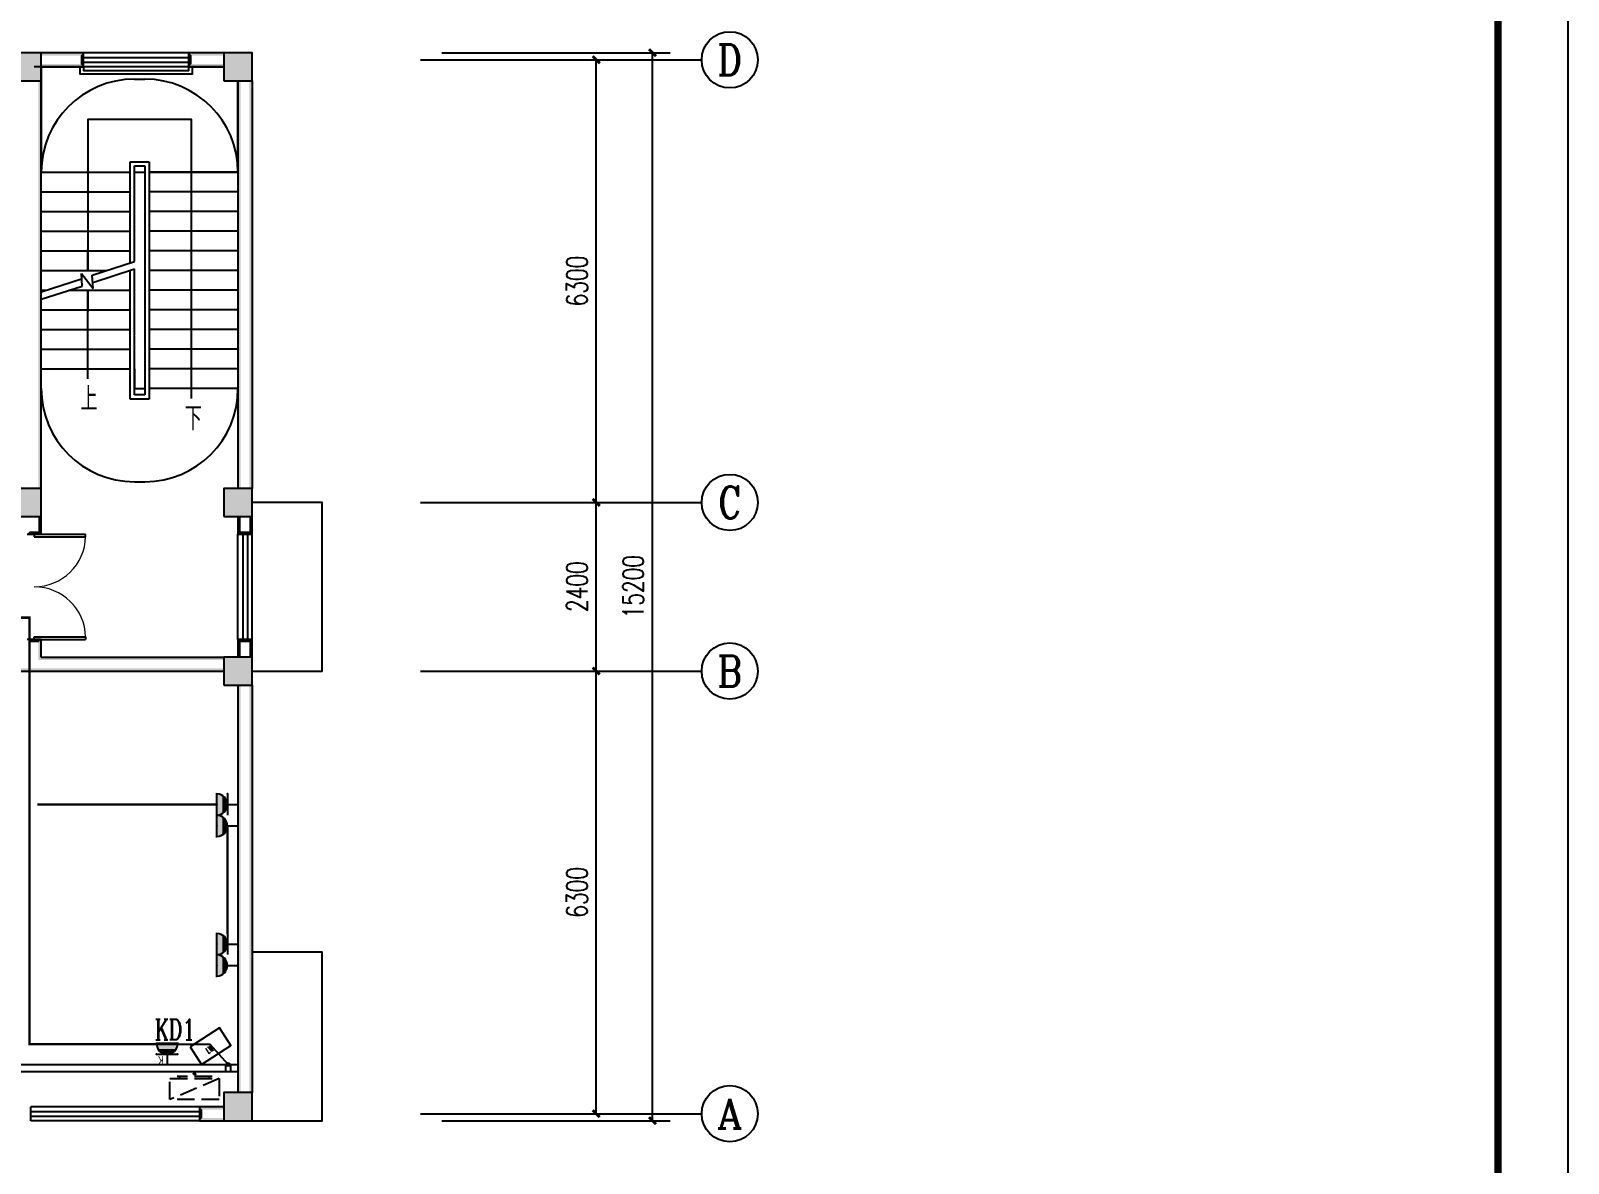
# Model space of a CAD drawing. Extents: x 6250600 to 6678662, y -692028 to -290561.
# Drawn here: x 6369234 to 6391120, y -451533 to -435415 of the extents above; entities that cross this region are included whole.
import ezdxf
from ezdxf.enums import TextEntityAlignment as Align

# ---------------------------------------------------------------- set-up
doc = ezdxf.new("R2010")
doc.units = 0
doc.header["$LTSCALE"] = 1000
doc.header["$MEASUREMENT"] = 0
doc.linetypes.add('DASH', pattern=[0.35, 0.25, -0.1])
doc.layers.get('0').update_dxf_attribs({"linetype": 'CONTINUOUS'})
doc.layers.get('Defpoints').update_dxf_attribs({"linetype": 'CONTINUOUS'})
for name, color, linetype in [('AXIS_TEXT', 7, 'CONTINUOUS'), ('EQUIP-插座', 3, 'CONTINUOUS'), ('PUB_HATCH', 8, 'CONTINUOUS'), ('PUB_TITLE', 4, 'CONTINUOUS'), ('TEL_TEXT', 7, 'CONTINUOUS'), ('WIRE-照明', 1, 'CONTINUOUS'), ('建筑底图', 251, 'CONTINUOUS')]:
    doc.layers.add(name, color=color, linetype=linetype)
doc.styles.add('_TCH_AXIS', font='COMPLEX', dxfattribs={"bigfont": 'GBCBIG'})
doc.styles.add('_TCH_DIM', font='SIMPLEX', dxfattribs={"bigfont": 'GBCBIG'})
doc.styles.add('_TCH_DIM_T3', font='SIMPLEX', dxfattribs={"width": 0.705882, "bigfont": 'GBCBIG'})
doc.styles.add('_TCH_LABEL', font='COMPLEX', dxfattribs={"bigfont": 'GBCBIG'})
doc.styles.add('_TEL_DIM', font='sceie.shx', dxfattribs={"width": 0.8, "height": 3.5, "bigfont": 'sceic.shx'})
doc.styles.add('COMPLEX', font='COMPLEX')
doc.styles.add('DIM_FONT', font='SIMPLEX', dxfattribs={"width": 0.7, "bigfont": 'GBCBIG'})
doc.dimstyles.new('_TCH_ARCH&&100', dxfattribs={"dimtxt": 297.5, "dimasz": 100, "dimexe": 250, "dimexo": 300, "dimgap": 126.25, "dimtad": 1, "dimdec": 0, "dimzin": 0, "dimdsep": 46, "dimtxsty": '_TCH_DIM_T3', "dimblk": 'ARCHTICK', "dimcen": 0.09, "dimclrt": 7, "dimazin": 2, "dimtfac": 1, "dimtdec": 0, "dimtix": 1, "dimtmove": 2, "dimatfit": 3, "dimfxl": 0, "dimtolj": 1, "dimtzin": 0, "dimarcsym": 0})

# ---------------------------------------------------------------- blocks, each defined once
blk = doc.blocks.new('$equip$00001848')
for p, q in [((-0.5, 1.05), (-0.5, 1)), ((-0.5, 1), (0.5, 1)), ((0.5, 1.05), (0.5, 1)), ((0.513, 1.05), (0.513, 1)), ((0.513, 1), (1.513, 1)), ((1.513, 1.05), (1.513, 1)), ((0, 0.5), (0, 0)), ((1.513, 0.5), (0.513, 0.5)), ((1.013, 0.5), (1.013, 0))]:
    blk.add_line(p, q)
for centre in [(0, 1), (1.013, 1)]:
    blk.add_arc(centre, 0.5, 180, 0)
for p in [(0, 1), (1.013, 1), (0, 0), (1.013, 0), (1.513, 0.5)]:
    blk.add_point(p)
for points in [[(0.433, 0.75), (-0.433, 0.75), (0.5, 1), (-0.5, 1)], [(0.25, 0.567), (-0.25, 0.567), (0.433, 0.75), (-0.433, 0.75)], [(1.446, 0.75), (0.58, 0.75), (1.513, 1), (0.513, 1)], [(1.263, 0.567), (0.763, 0.567), (1.446, 0.75), (0.58, 0.75)], [(0, 0.5), (0, 0.5), (0.25, 0.567), (-0.25, 0.567)], [(1.013, 0.5), (1.013, 0.5), (1.263, 0.567), (0.763, 0.567)]]:
    blk.add_solid(points)
at = {"layer": 'TEL_TEXT', "style": '_TEL_DIM', "flags": 1}
blk.add_attdef('A', text='', height=0.00002, dxfattribs=at).set_placement((0, 0), align=Align.MIDDLE_CENTER)
blk = doc.blocks.new('$equip$00001765')
for p, q in [((0, 0.55), (0, 1.05)), ((0.5, 0.55), (-0.5, 0.55)), ((-0.5, 0.05), (0.5, 0.05)), ((-0.5, 0), (-0.5, 0.05)), ((0.5, 0), (0.5, 0.05))]:
    blk.add_line(p, q)
blk.add_arc((0, 0.05), 0.5, 0, 180)
for p in [(0, 1.05), (-0.5, 0.55), (0, 0.05), (0.5, 0.55)]:
    blk.add_point(p)
for points in [[(0.433, 0.3), (-0.433, 0.3), (0.5, 0.05), (-0.5, 0.05)], [(0.25, 0.483), (-0.25, 0.483), (0.433, 0.3), (-0.433, 0.3)], [(0, 0.55), (0, 0.55), (0.25, 0.483), (-0.25, 0.483)]]:
    blk.add_solid(points)
at = {"color": 7, "style": '_TEL_DIM'}
blk.add_attdef('$TEXT$', text='', height=0.4, dxfattribs=at).set_placement((0.295, 0.837), align=Align.MIDDLE_CENTER)
at = {"color": 7, "style": '_TEL_DIM', "flags": 1}
blk.add_attdef('A', text='', height=0.00002, dxfattribs=at).set_placement((0, 0), align=Align.MIDDLE_CENTER)
blk = doc.blocks.new('_AXISO')
blk.add_circle((0, 0), 0.5)
at = {"layer": 'AXIS_TEXT', "style": 'COMPLEX', "width": 1.041667}
blk.add_attdef('A', text='', height=0.56, dxfattribs=at).set_placement((-0.25, -0.28), (0.25, -0.28), align=Align.FIT)
blk = doc.blocks.new('A$C2E081725')
at = {"linetype": 'DASH'}
for p, q in [((700, 94), (0, 394)), ((600, 64), (100, 64)), ((138, 94), (138, 64)), ((350, 8), (327, 39)), ((350, 49), (350, 0)), ((350, 8), (373, 39)), ((563, 94), (563, 64))]:
    blk.add_line(p, q, dxfattribs=at)
blk.add_lwpolyline([(0, 394), (0, 94), (700, 94), (700, 394)], close=True, dxfattribs=at)
blk = doc.blocks.new('_ArchTick')
at = {"color": 0, "linetype": 'ByBlock', "const_width": 0.4}
blk.add_lwpolyline([(-0.5, -0.5), (0.5, 0.5)], dxfattribs=at)
blk = doc.blocks.new('*D313')
at = {"layer": 'Defpoints', "color": 0, "transparency": 16777216}
for p in [(6374784, -435728), (6378084, -435728), (6374784, -450928)]:
    blk.add_point(p, dxfattribs=at)
at = {"layer": '建筑底图', "color": 0, "lineweight": -2, "transparency": 16777216}
for p, q in [((6375084, -435728), (6378334, -435728)), ((6378084, -450928), (6378084, -435728)), ((6375084, -450928), (6378334, -450928))]:
    blk.add_line(p, q, dxfattribs=at)
at = {"layer": '建筑底图', "color": 0, "lineweight": -2, "transparency": 16777216, "xscale": 100, "yscale": 100, "zscale": 100}
for p, rotation in [((6378084, -435728), 90), ((6378084, -450928), 270)]:
    blk.add_blockref('_ArchTick', p, dxfattribs=dict(at, rotation=rotation))
at = {"layer": '建筑底图', "color": 7, "transparency": 16777216, "insert": (6377809, -443328), "char_height": 297.5, "attachment_point": 5, "rotation": 90, "style": '_TCH_DIM_T3'}
blk.add_mtext('\\A1;15200', dxfattribs=at)
blk = doc.blocks.new('*D314')
at = {"layer": 'Defpoints', "color": 0, "transparency": 16777216}
for p in [(6374784, -444528), (6377284, -444528), (6374784, -450828)]:
    blk.add_point(p, dxfattribs=at)
at = {"layer": '建筑底图', "color": 0, "lineweight": -2, "transparency": 16777216}
for p, q in [((6375084, -444528), (6377534, -444528)), ((6377284, -450828), (6377284, -444528)), ((6375084, -450828), (6377534, -450828))]:
    blk.add_line(p, q, dxfattribs=at)
at = {"layer": '建筑底图', "color": 0, "lineweight": -2, "transparency": 16777216, "xscale": 100, "yscale": 100, "zscale": 100}
for p, rotation in [((6377284, -444528), 90), ((6377284, -450828), 270)]:
    blk.add_blockref('_ArchTick', p, dxfattribs=dict(at, rotation=rotation))
at = {"layer": '建筑底图', "color": 7, "transparency": 16777216, "insert": (6377009, -447678), "char_height": 297.5, "attachment_point": 5, "rotation": 90, "style": '_TCH_DIM_T3'}
blk.add_mtext('\\A1;6300', dxfattribs=at)
blk = doc.blocks.new('*D315')
at = {"layer": 'Defpoints', "color": 0, "transparency": 16777216}
for p in [(6374784, -442128), (6377284, -442128), (6374784, -444528)]:
    blk.add_point(p, dxfattribs=at)
at = {"layer": '建筑底图', "color": 0, "lineweight": -2, "transparency": 16777216}
for p, q in [((6375084, -442128), (6377534, -442128)), ((6377284, -444528), (6377284, -442128)), ((6375084, -444528), (6377534, -444528))]:
    blk.add_line(p, q, dxfattribs=at)
at = {"layer": '建筑底图', "color": 0, "lineweight": -2, "transparency": 16777216, "xscale": 100, "yscale": 100, "zscale": 100}
for p, rotation in [((6377284, -442128), 90), ((6377284, -444528), 270)]:
    blk.add_blockref('_ArchTick', p, dxfattribs=dict(at, rotation=rotation))
at = {"layer": '建筑底图', "color": 7, "transparency": 16777216, "insert": (6377009, -443328), "char_height": 297.5, "attachment_point": 5, "rotation": 90, "style": '_TCH_DIM_T3'}
blk.add_mtext('\\A1;2400', dxfattribs=at)
blk = doc.blocks.new('*D316')
at = {"layer": 'Defpoints', "color": 0, "transparency": 16777216}
for p in [(6374784, -435828), (6377284, -435828), (6374784, -442128)]:
    blk.add_point(p, dxfattribs=at)
at = {"layer": '建筑底图', "color": 0, "lineweight": -2, "transparency": 16777216}
for p, q in [((6375084, -435828), (6377534, -435828)), ((6377284, -442128), (6377284, -435828)), ((6375084, -442128), (6377534, -442128))]:
    blk.add_line(p, q, dxfattribs=at)
at = {"layer": '建筑底图', "color": 0, "lineweight": -2, "transparency": 16777216, "xscale": 100, "yscale": 100, "zscale": 100}
for p, rotation in [((6377284, -435828), 90), ((6377284, -442128), 270)]:
    blk.add_blockref('_ArchTick', p, dxfattribs=dict(at, rotation=rotation))
at = {"layer": '建筑底图', "color": 7, "transparency": 16777216, "insert": (6377009, -438978), "char_height": 297.5, "attachment_point": 5, "rotation": 90, "style": '_TCH_DIM_T3'}
blk.add_mtext('\\A1;6300', dxfattribs=at)
blk = doc.blocks.new('$DorLib2D$00000002')
for p, q in [((-0.5, 0), (-0.5, 0.4875)), ((-0.475, 0.4875), (-0.5, 0.4875)), ((-0.475, 0), (-0.475, 0.4875)), ((0.475, 0), (0.475, 0.4875)), ((0.475, 0.4875), (0.5, 0.4875)), ((0.5, 0), (0.5, 0.4875)), ((-0.5, 0), (-0.475, 0)), ((0.5, 0), (0.475, 0))]:
    blk.add_line(p, q)
at = {"lineweight": 13}
for centre, start, end in [((-0.4875, 0), 0, 88.53072), ((0.4875, 0), 91.46928, 180)]:
    blk.add_arc(centre, 0.4875, start, end, dxfattribs=at)
blk = doc.blocks.new('_FZH')
blk.add_lwpolyline([(-0.5, -0.5), (0.5, -0.5), (0.5, 0.5), (-0.5, 0.5)], close=True)
at = {"layer": 'PUB_HATCH'}
blk.add_solid([(-0.5, -0.5), (0.5, -0.5), (-0.5, 0.5), (0.5, 0.5)], dxfattribs=at)
blk = doc.blocks.new('$TCHSYS$WIN2D')
for p, q in [((-0.5, 0.5), (0.5, 0.5)), ((-0.5, 0.5), (-0.5, -0.5)), ((0.5, 0.5), (0.5, -0.5)), ((0.5, 0.167), (-0.5, 0.167)), ((0.5, -0.167), (-0.5, -0.167)), ((-0.5, -0.5), (0.5, -0.5))]:
    blk.add_line(p, q)
blk = doc.blocks.new('$WINLIB2D$00000001')
at = {"color": 0}
for points in [[(-0.5, 0.5), (-0.5, -0.5)], [(-0.5, 0.5), (0.5, 0.5)], [(0.5, -0.5), (0.5, 0.5)], [(0.5, 0.1667), (-0.5, 0.1667)], [(0.5, -0.1667), (-0.5, -0.1667)], [(-0.5, -0.5), (0.5, -0.5)]]:
    blk.add_lwpolyline(points, dxfattribs=at)

msp = doc.modelspace()

# ---------------------------------------------------------------- hatches: boundary and pattern name
at = {"layer": '建筑底图'}
for points in [[(6369384.5, -435728.5), (6368984.5, -435728.5), (6369024.5, -435768.5), (6369344.5, -435768.5)], [(6369384.5, -436128.5), (6369384.5, -435728.5), (6369344.5, -435768.5), (6369344.5, -436088.5)], [(6369384.5, -435728.5), (6369384.5, -435768.5), (6369944.5, -435768.5), (6369984.5, -435728.5)], [(6369984.5, -435928.5), (6369984.5, -435728.5), (6369944.5, -435768.5), (6369944.5, -435888.5)], [(6371984.5, -435768.5), (6371984.5, -435728.5), (6371484.5, -435728.5), (6371524.5, -435768.5)], [(6371484.5, -435728.5), (6371484.5, -435928.5), (6371524.5, -435888.5), (6371524.5, -435768.5)], [(6372384.5, -435728.5), (6371984.5, -435728.5), (6372024.5, -435768.5), (6372344.5, -435768.5)], [(6371984.5, -435728.5), (6371984.5, -436128.5), (6372024.5, -436088.5), (6372024.5, -435768.5)], [(6372384.5, -436128.5), (6372384.5, -435728.5), (6372344.5, -435768.5), (6372344.5, -436088.5)], [(6369384.5, -435888.5), (6369384.5, -435928.5), (6369984.5, -435928.5), (6369944.5, -435888.5)], [(6371984.5, -435928.5), (6371984.5, -435888.5), (6371524.5, -435888.5), (6371484.5, -435928.5)], [(6368984.5, -436128.5), (6369384.5, -436128.5), (6369344.5, -436088.5), (6369024.5, -436088.5)], [(6369384.5, -436128.5), (6369344.5, -436128.5), (6369344.5, -439528.5), (6369384.5, -439528.5)], [(6371984.5, -436128.5), (6372384.5, -436128.5), (6372344.5, -436088.5), (6372024.5, -436088.5)], [(6372184.5, -441928.5), (6372224.5, -441928.5), (6372224.5, -436128.5), (6372184.5, -436128.5)], [(6372344.5, -441928.5), (6372384.5, -441928.5), (6372384.5, -436128.5), (6372344.5, -436128.5)], [(6369344.5, -441928.5), (6369384.5, -441928.5), (6369384.5, -439528.5), (6369344.5, -439528.5)], [(6369384.5, -441928.5), (6368984.5, -441928.5), (6369024.5, -441968.5), (6369344.5, -441968.5)], [(6369384.5, -442328.5), (6369384.5, -441928.5), (6369344.5, -441968.5), (6369344.5, -442288.5)], [(6372384.5, -441928.5), (6371984.5, -441928.5), (6372024.5, -441968.5), (6372344.5, -441968.5)], [(6371984.5, -441928.5), (6371984.5, -442328.5), (6372024.5, -442288.5), (6372024.5, -441968.5)], [(6372384.5, -442328.5), (6372384.5, -441928.5), (6372344.5, -441968.5), (6372344.5, -442288.5)], [(6368984.5, -442328.5), (6369384.5, -442328.5), (6369344.5, -442288.5), (6369024.5, -442288.5)], [(6371984.5, -442328.5), (6372384.5, -442328.5), (6372344.5, -442288.5), (6372024.5, -442288.5)], [(6369384.5, -442328.5), (6369344.5, -442328.5), (6369344.5, -442538.5), (6369384.5, -442578.5)], [(6372224.5, -442328.5), (6372184.5, -442328.5), (6372184.5, -442578.5), (6372224.5, -442538.5)], [(6372384.5, -442328.5), (6372344.5, -442328.5), (6372344.5, -442538.5), (6372384.5, -442578.5)], [(6369184.5, -442578.5), (6369384.5, -442578.5), (6369344.5, -442538.5), (6369224.5, -442538.5)], [(6372184.5, -442578.5), (6372384.5, -442578.5), (6372344.5, -442538.5), (6372224.5, -442538.5)], [(6369384.5, -444078.5), (6369184.5, -444078.5), (6369224.5, -444118.5), (6369344.5, -444118.5)], [(6369384.5, -444328.5), (6369384.5, -444078.5), (6369344.5, -444118.5), (6369344.5, -444368.5)], [(6372384.5, -444078.5), (6372184.5, -444078.5), (6372224.5, -444118.5), (6372344.5, -444118.5)], [(6372184.5, -444328.5), (6372224.5, -444328.5), (6372224.5, -444118.5), (6372184.5, -444078.5)], [(6372344.5, -444328.5), (6372384.5, -444328.5), (6372384.5, -444078.5), (6372344.5, -444118.5)], [(6371984.5, -444368.5), (6371984.5, -444328.5), (6369384.5, -444328.5), (6369344.5, -444368.5)], [(6372384.5, -444328.5), (6371984.5, -444328.5), (6372024.5, -444368.5), (6372344.5, -444368.5)], [(6371984.5, -444328.5), (6371984.5, -444728.5), (6372024.5, -444688.5), (6372024.5, -444368.5)], [(6372384.5, -444728.5), (6372384.5, -444328.5), (6372344.5, -444368.5), (6372344.5, -444688.5)], [(6366084.5, -444528.5), (6369284.5, -444528.5), (6369284.5, -444488.5), (6366124.5, -444488.5)], [(6371984.5, -444528.5), (6371984.5, -444488.5), (6369284.5, -444488.5), (6369284.5, -444528.5)], [(6371984.5, -444728.5), (6372384.5, -444728.5), (6372344.5, -444688.5), (6372024.5, -444688.5)], [(6372184.5, -450528.5), (6372224.5, -450528.5), (6372224.5, -444728.5), (6372184.5, -444728.5)], [(6372344.5, -450528.5), (6372384.5, -450528.5), (6372384.5, -444728.5), (6372344.5, -444728.5)], [(6372384.5, -450528.5), (6371984.5, -450528.5), (6372024.5, -450568.5), (6372344.5, -450568.5)], [(6371984.5, -450528.5), (6371984.5, -450928.5), (6372024.5, -450888.5), (6372024.5, -450568.5)], [(6372384.5, -450928.5), (6372384.5, -450528.5), (6372344.5, -450568.5), (6372344.5, -450888.5)], [(6371984.5, -450768.5), (6371984.5, -450728.5), (6371634.5, -450728.5), (6371674.5, -450768.5)], [(6371634.5, -450728.5), (6371634.5, -450928.5), (6371674.5, -450888.5), (6371674.5, -450768.5)], [(6371984.5, -450928.5), (6371984.5, -450888.5), (6371674.5, -450888.5), (6371634.5, -450928.5)], [(6371984.5, -450928.5), (6372384.5, -450928.5), (6372344.5, -450888.5), (6372024.5, -450888.5)]]:
    msp.add_hatch(color=256, dxfattribs=at).paths.add_polyline_path(points)

# ---------------------------------------------------------------- linework, layer by layer
at = {"layer": 'PUB_TITLE', "color": 4}
msp.add_lwpolyline([(6331719.6, -466382.7), (6391119.6, -466382.7), (6391119.6, -424382.7), (6331719.6, -424382.7)], close=True, dxfattribs=at)
at = {"layer": 'PUB_TITLE', "color": 4, "const_width": 100}
msp.add_lwpolyline([(6334219.6, -465382.7), (6390119.6, -465382.7), (6390119.6, -425382.7), (6334219.6, -425382.7)], close=True, dxfattribs=at)
at = {"layer": 'WIRE-照明', "color": 1, "const_width": 35}
for points in [[(6371024.9, -449838.6), (6369217.8, -449838.6), (6369217.8, -443767.6), (6355266.5, -443767.6), (6355266.5, -440908.4)], [(6371884.5, -446427.8), (6369330.3, -446427.8)], [(6372034.5, -448264.7), (6372034.5, -446731.8)]]:
    msp.add_lwpolyline(points, dxfattribs=at)
at = {"layer": '建筑底图'}
for p, q in [((6369984.5, -435728.5), (6369384.5, -435728.5)), ((6369984.5, -435928.5), (6369984.5, -435728.5)), ((6371984.5, -435728.5), (6371484.5, -435728.5)), ((6371484.5, -435728.5), (6371484.5, -435928.5)), ((6371984.5, -435928.5), (6369284.5, -435928.5)), ((6369384.5, -435928.5), (6369984.5, -435928.5)), ((6371984.5, -435928.5), (6369384.5, -435928.5)), ((6369384.5, -435928.5), (6369384.5, -437428.5)), ((6371484.5, -435928.5), (6371984.5, -435928.5)), ((6374784.5, -435828.5), (6378784.5, -435828.5)), ((6369384.5, -439528.5), (6369384.5, -436128.5)), ((6370709.5, -436103.4), (6370859.5, -436103.4)), ((6372184.5, -437328.5), (6372184.5, -436128.5)), ((6372184.5, -436128.5), (6372184.5, -441928.5)), ((6372184.5, -437428.5), (6372184.5, -436128.5)), ((6372384.5, -436128.5), (6372384.5, -441928.5)), ((6369384.5, -439131.8), (6369384.5, -437428.5)), ((6369384.5, -437428.5), (6370649.5, -437428.5)), ((6369384.5, -437428.5), (6370649.5, -437428.5)), ((6370649.5, -438719.5), (6370649.5, -437278.5)), ((6370649.5, -437278.5), (6370919.5, -437278.5)), ((6370709.5, -438700), (6370709.5, -437338.5)), ((6370709.5, -437338.5), (6370859.5, -437338.5)), ((6370709.5, -438700), (6370709.5, -437428.5)), ((6370709.5, -437428.5), (6370859.5, -437428.5)), ((6370859.5, -437338.5), (6370859.5, -440598.5)), ((6370859.5, -437428.5), (6370859.5, -440508.5)), ((6370919.5, -437278.5), (6370919.5, -440658.5)), ((6372184.5, -437428.5), (6370919.5, -437428.5)), ((6370919.5, -437428.5), (6372184.5, -437428.5)), ((6372184.5, -437428.5), (6372184.5, -440508.5)), ((6369384.5, -437708.5), (6370649.5, -437708.5)), ((6372184.5, -437708.5), (6370919.5, -437708.5)), ((6369384.5, -437988.5), (6370649.5, -437988.5)), ((6372184.5, -437988.5), (6370919.5, -437988.5)), ((6369384.5, -438268.5), (6370649.5, -438268.5)), ((6372184.5, -438268.5), (6370919.5, -438268.5)), ((6369384.5, -438548.5), (6370649.5, -438548.5)), ((6372184.5, -438548.5), (6370919.5, -438548.5)), ((6370110.7, -438895.1), (6370709.5, -438700)), ((6369384.5, -438828.5), (6370315.2, -438828.5)), ((6369384.5, -439131.8), (6369958.8, -438944.6)), ((6369964.3, -439048), (6369954.8, -438869.8)), ((6369954.8, -438869.8), (6370120.6, -439081.6)), ((6370120.6, -439081.6), (6370110.7, -438895.1)), ((6370116.2, -438998.5), (6370709.5, -438805.1)), ((6370637.9, -438828.5), (6370649.5, -438828.5)), ((6370649.5, -440658.5), (6370649.5, -438824.7)), ((6370709.5, -440228.5), (6370709.5, -438805.1)), ((6370709.5, -440598.5), (6370709.5, -438805.1)), ((6372184.5, -438828.5), (6370919.5, -438828.5)), ((6369384.5, -439237), (6369964.3, -439048)), ((6369384.5, -439108.5), (6369456, -439108.5)), ((6369778.8, -439108.5), (6370649.5, -439108.5)), ((6372184.5, -439108.5), (6370919.5, -439108.5)), ((6369384.5, -440228.5), (6369384.5, -439237)), ((6369384.5, -439388.5), (6370649.5, -439388.5)), ((6372184.5, -439388.5), (6370919.5, -439388.5)), ((6369384.5, -441928.5), (6369384.5, -439528.5)), ((6369384.5, -439668.5), (6370649.5, -439668.5)), ((6372184.5, -439668.5), (6370919.5, -439668.5)), ((6369384.5, -439948.5), (6370649.5, -439948.5)), ((6372184.5, -439948.5), (6370919.5, -439948.5)), ((6369384.5, -440228.5), (6370649.5, -440228.5)), ((6370709.5, -440228.5), (6370709.5, -440508.5)), ((6372184.5, -440228.5), (6370919.5, -440228.5)), ((6370709.5, -440508.5), (6370859.5, -440508.5)), ((6372184.5, -440508.5), (6370919.5, -440508.5)), ((6370919.5, -440658.5), (6370649.5, -440658.5)), ((6370859.5, -440598.5), (6370709.5, -440598.5)), ((6370709.5, -441833.5), (6370859.5, -441833.5)), ((6374784.5, -442128.5), (6378784.5, -442128.5)), ((6369384.5, -442578.5), (6369384.5, -442328.5)), ((6372184.5, -442328.5), (6372184.5, -442578.5)), ((6372384.5, -442578.5), (6372384.5, -442328.5)), ((6369184.5, -442578.5), (6369384.5, -442578.5)), ((6372184.5, -442578.5), (6372384.5, -442578.5)), ((6369384.5, -444078.5), (6369184.5, -444078.5)), ((6369384.5, -444328.5), (6369384.5, -444078.5)), ((6372384.5, -444078.5), (6372184.5, -444078.5)), ((6372184.5, -444078.5), (6372184.5, -444328.5)), ((6372384.5, -444328.5), (6372384.5, -444078.5)), ((6369384.5, -444328.5), (6371984.5, -444328.5)), ((6366084.5, -444528.5), (6369284.5, -444528.5)), ((6369284.5, -444528.5), (6371984.5, -444528.5)), ((6374784.5, -444528.5), (6378784.5, -444528.5)), ((6372184.5, -444728.5), (6372184.5, -450528.5)), ((6372384.5, -444728.5), (6372384.5, -450528.5)), ((6368684.5, -450128.5), (6372184.5, -450128.5)), ((6368684.5, -450228.5), (6372184.5, -450228.5)), ((6371984.5, -450728.5), (6371634.5, -450728.5)), ((6371634.5, -450728.5), (6371634.5, -450928.5)), ((6374784.5, -450828.5), (6378784.5, -450828.5)), ((6371634.5, -450928.5), (6371984.5, -450928.5))]:
    msp.add_line(p, q, dxfattribs=at)
for points in [[(6369934.5, -435928.5), (6369934.5, -436028.5), (6371534.5, -436028.5), (6371534.5, -435928.5)], [(6369984.5, -435928.5), (6369984.5, -435978.5), (6371484.5, -435978.5), (6371484.5, -435928.5)], [(6371522, -440648.5), (6371522, -436678.5), (6370047, -436678.5), (6370047, -438828.5), (6370047, -438528.5)], [(6370047, -440368.5), (6370047, -439108.5), (6370047, -439408.5)], [(6372384.5, -444528.5), (6373384.5, -444528.5), (6373384.5, -442128.5), (6372384.5, -442128.5)], [(6372384.5, -450928.5), (6373384.5, -450928.5), (6373384.5, -448528.5), (6372384.5, -448528.5)], [(6370901.8, -449838.6), (6371782.9, -449838.6), (6372044.5, -450128.5)]]:
    msp.add_lwpolyline(points, dxfattribs=at)
for points in [[(6371501.7, -449876.1), (6371663.8, -450128.5), (6372084.5, -449858.2), (6371922.3, -449605.8)], [(6372004.5, -450228.5), (6372084.5, -450228.5), (6372084.5, -450128.5), (6372004.5, -450128.5)]]:
    msp.add_lwpolyline(points, close=True, dxfattribs=at)
msp.add_lwpolyline([(6372031.1, -450113.6, 1), (6372057.9, -450143.3, 1)], format="xyb", close=True, dxfattribs=at)
for centre, start, end in [((6370709.5, -437428.5), 90, 180), ((6370859.5, -437428.5), 360, 90), ((6370709.5, -440508.5), 180, 270), ((6370859.5, -440508.5), 270, 0)]:
    msp.add_arc(centre, 1325, start, end, dxfattribs=at)

# ---------------------------------------------------------------- block references
at = {"layer": 'EQUIP-插座', "color": 0, "xscale": 300, "yscale": 300, "zscale": 300, "rotation": 90}
for p in [(6372184.5, -446731.8), (6372184.5, -448718.5)]:
    msp.add_blockref('$equip$00001848', p, dxfattribs=at)
at = {"layer": 'EQUIP-插座', "color": 1, "xscale": 300, "yscale": 300, "zscale": 300, "rotation": 180}
msp.add_blockref('$equip$00001765', (6371174.6, -449815), dxfattribs=at).add_auto_attribs({'$TEXT$': 'K'})
at = {"layer": '建筑底图'}
ref = msp.add_blockref('_AXISO', (6379184.5, -435828.5), dxfattribs=dict(at, xscale=800, yscale=800, zscale=800))
ref.add_attrib('A', 'D', dxfattribs={"layer": 'AXIS_TEXT', "color": 0, "height": 435.3, "style": '_TCH_AXIS'}).set_placement((6379008.3, -436046.1), (6379360.7, -436046.1), align=Align.FIT)
at = {"layer": '建筑底图', "xscale": 400, "yscale": 400, "zscale": 400}
for p in [(6369184.5, -435928.5), (6372184.5, -435928.5), (6369184.5, -442128.5), (6372184.5, -442128.5), (6372184.5, -444528.5), (6372184.5, -450728.5)]:
    msp.add_blockref('_FZH', p, dxfattribs=at)
at = {"layer": '建筑底图'}
for name, p, xscale, yscale, zscale, rotation in [('$TCHSYS$WIN2D', (6370734.5, -435828.5), -1500, -200.000005539041, -1500, 6.713573696970343e-08), ('$DorLib2D$00000002', (6369284.5, -443328.5), -1500, -1500, -1500, 90.00000000771503), ('$TCHSYS$WIN2D', (6372284.5, -443328.5), -1500, -199.9999982714653, -1500, 269.9999998714003), ('$WINLIB2D$00000001', (6370434.5, -450828.5), 2400, -200.0000067215879, 2400, 180.0000000596849)]:
    msp.add_blockref(name, p, dxfattribs=dict(at, xscale=xscale, yscale=yscale, zscale=zscale, rotation=rotation))
ref = msp.add_blockref('_AXISO', (6379184.5, -442128.5), dxfattribs=dict(at, xscale=800, yscale=800, zscale=800))
ref.add_attrib('A', 'C', dxfattribs={"layer": 'AXIS_TEXT', "color": 0, "height": 455.7, "style": '_TCH_AXIS'}).set_placement((6379021.7, -442356.3), (6379347.2, -442356.3), align=Align.FIT)
ref = msp.add_blockref('_AXISO', (6379184.5, -444528.5), dxfattribs=dict(at, xscale=800, yscale=800, zscale=800))
ref.add_attrib('A', 'B', dxfattribs={"layer": 'AXIS_TEXT', "color": 0, "height": 435.3, "style": '_TCH_AXIS'}).set_placement((6379008.3, -444746.1), (6379360.7, -444746.1), align=Align.FIT)
at = {"layer": '建筑底图', "xscale": -1, "rotation": 180}
msp.add_blockref('A$C2E081725', (6371216.3, -450233), dxfattribs=at)
at = {"layer": '建筑底图'}
ref = msp.add_blockref('_AXISO', (6379184.5, -450828.5), dxfattribs=dict(at, xscale=800, yscale=800, zscale=800))
ref.add_attrib('A', 'A', dxfattribs={"layer": 'AXIS_TEXT', "color": 0, "height": 425.2, "style": '_TCH_AXIS'}).set_placement((6379002.3, -451041.1), (6379366.7, -451041.1), align=Align.FIT)

# ---------------------------------------------------------------- texts
at = {"layer": '建筑底图', "style": '_TCH_DIM'}
for s, p in [('上', (6369942.7, -440823.5)), ('下', (6371427, -441103.5))]:
    msp.add_text(s, height=337.6, dxfattribs=at).set_placement(p)
at = {"layer": '建筑底图', "style": '_TCH_LABEL', "width": 0.705882}
msp.add_text('KD1', height=297.5, dxfattribs=at).set_placement((6370997.1, -449778.5))
at = {"layer": '建筑底图', "style": 'DIM_FONT', "width": 0.494118}
msp.add_text('LW', height=89.65, rotation=32.71669, dxfattribs=at).set_placement((6371763.4, -449974.3))

# ---------------------------------------------------------------- dimensions: what is measured, and where the dimension line sits
at = {"layer": '建筑底图'}
for p1, p2, distance, picture, middle in [((6374784.5, -450928.5), (6374784.5, -435728.5), -3300, '*D313', (6377809.5, -443328.5)), ((6374784.5, -442128.5), (6374784.5, -435828.5), -2500, '*D316', (6377009.5, -438978.5)), ((6374784.5, -444528.5), (6374784.5, -442128.5), -2500, '*D315', (6377009.5, -443328.5)), ((6374784.5, -450828.5), (6374784.5, -444528.5), -2500, '*D314', (6377009.5, -447678.5))]:
    dim = msp.add_aligned_dim(p1=p1, p2=p2, distance=distance, dimstyle='_TCH_ARCH&&100', dxfattribs=at)
    dim.commit()
    dim.dimension.update_dxf_attribs({"geometry": picture, "text_midpoint": middle})

doc.saveas('drawing.dxf')
